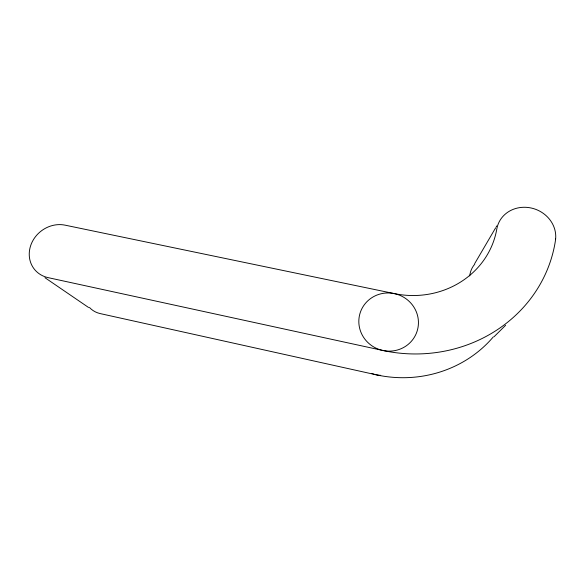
<?xml version="1.0" encoding="UTF-8"?>
<svg xmlns="http://www.w3.org/2000/svg" width="585" height="585" viewBox="0 0 585 585"><rect width="100%" height="100%" fill="white"/><g stroke="black" fill="none" stroke-linecap="round" stroke-linejoin="round"><path stroke-width="0.88" d="M474.728 263.55L495.663 227.792M496.204 226.863L496.753 225.934M494.018 336.777L505.667 325.238M44.935 277.692L88.598 307.505M469.66 275.893A71.165 67.633 10.5 0 0 469.974 274.255A24.526 22.808 23 0 1 474.735 264.186M380.689 375.336A24.504 23.926 28.2 0 1 375.994 374.751L100.181 313.582A23.583 21.674 -40.4 0 1 89.425 307.425M371.753 373.405A24.504 23.926 28.2 0 0 375.131 374.546L378.334 375.248A118.689 112.846 10.7 0 0 493.272 336.953M555.633 239.024L555.304 241.422A144.195 134.747 7.7 0 1 385.566 351.037L381.639 350.188A29.915 28.987 19.7 0 1 366.78 301.838A29.915 28.987 19.7 0 1 417.01 313.699A29.915 28.987 19.7 0 1 382.7 350.437L48.124 277.641A28.592 25.66 -38.3 0 1 30.581 245.868A28.592 25.66 -38.3 0 1 65.118 225.166L394.283 293.597A86.434 80.723 7.5 0 0 496.811 228.976A29.952 27.327 20.1 0 1 529.761 207.733A29.952 27.327 20.1 0 1 555.633 239.024"/></g></svg>
